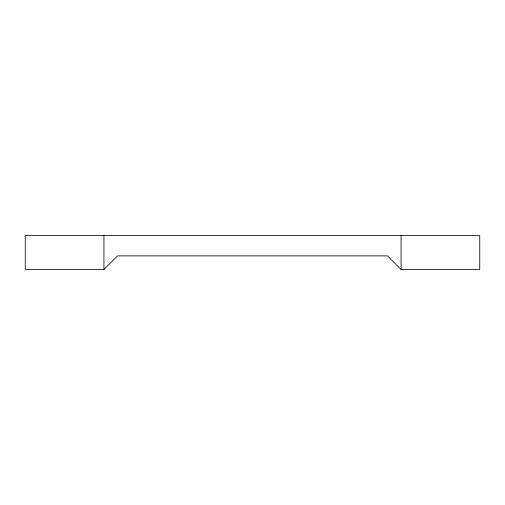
<?xml version="1.0" encoding="UTF-8"?>
<svg xmlns="http://www.w3.org/2000/svg" width="505" height="505" viewBox="0 0 505 505"><rect width="100%" height="100%" fill="white"/><g stroke="black" fill="none" stroke-linecap="round" stroke-linejoin="round"><path stroke-width="0.76" d="M103.929 269.462L117.495 255.89L387.505 255.89L401.071 269.462L479.75 269.462L479.75 235.538L25.25 235.538L25.25 269.462L103.929 269.462L103.929 235.538M401.071 235.538L401.071 269.462"/></g></svg>
